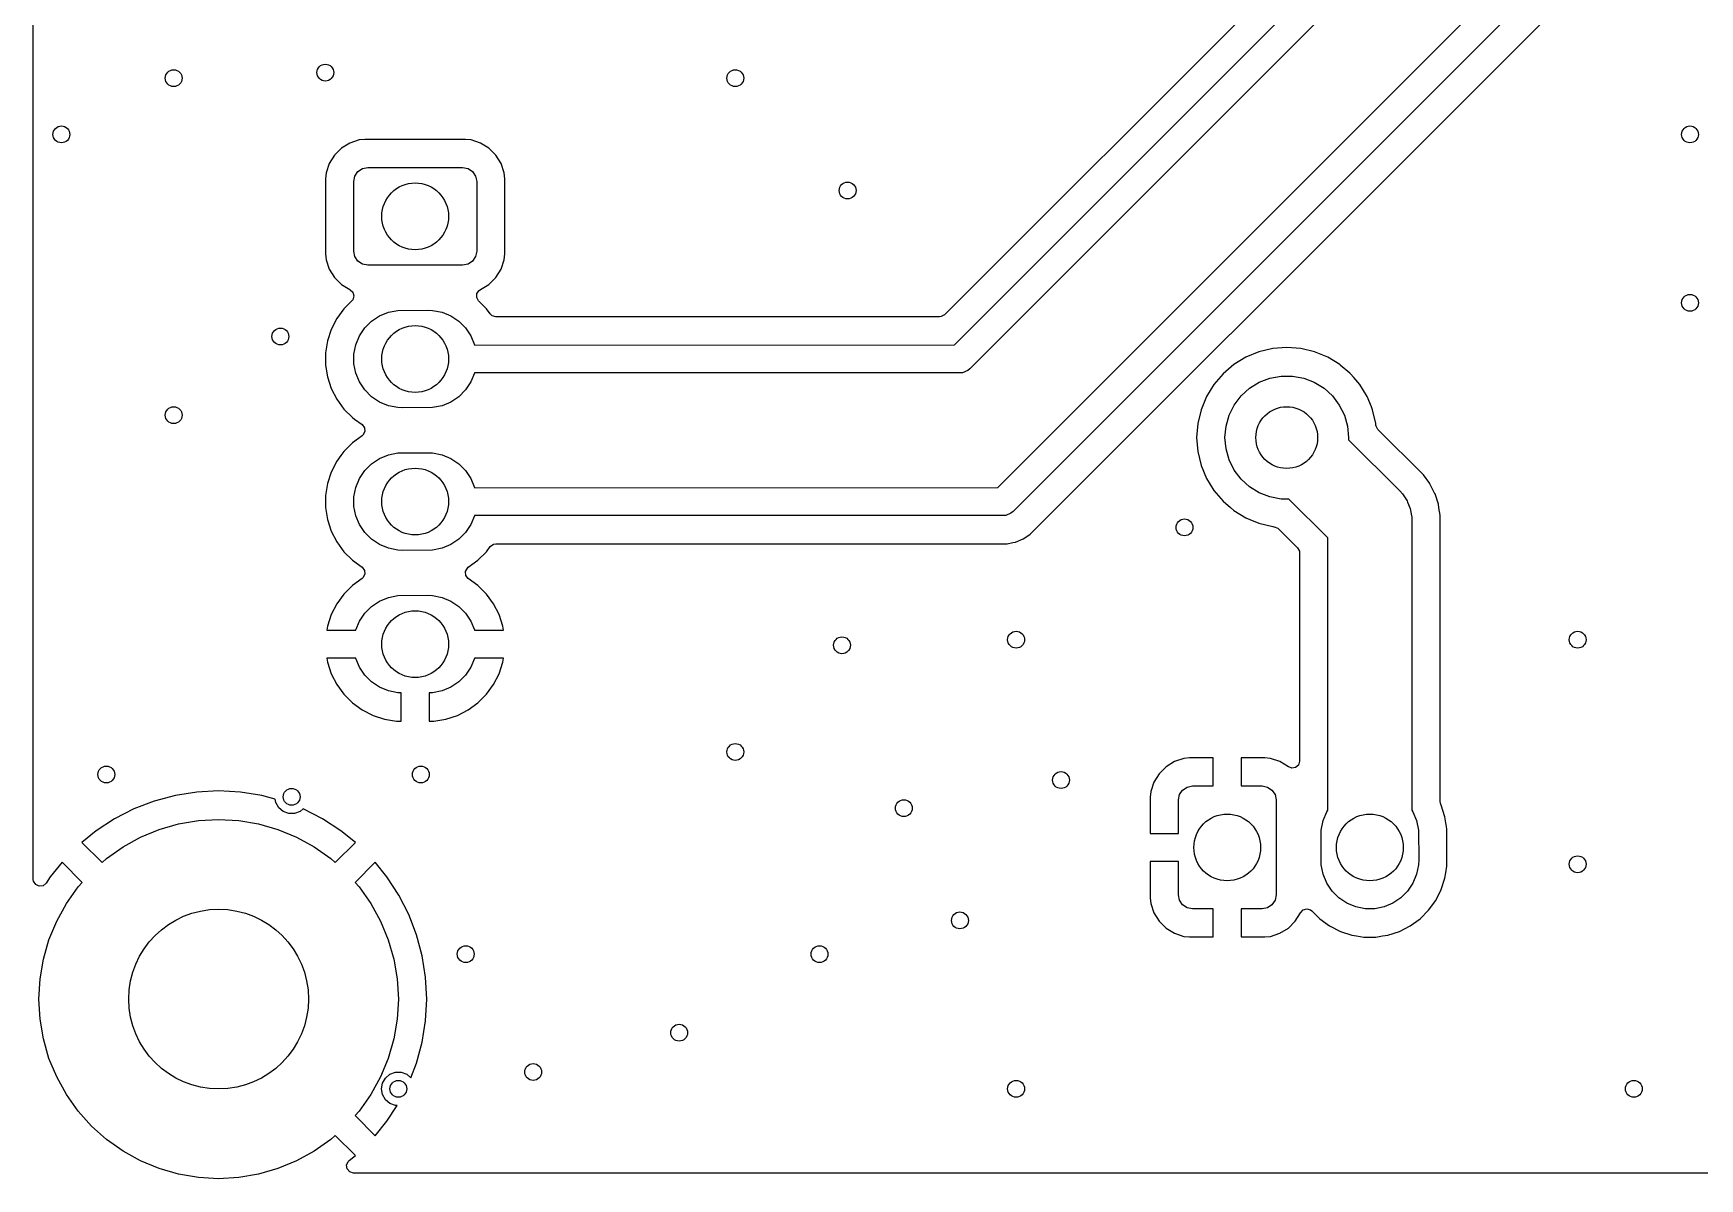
# Model space of a CAD drawing. Extents: x 105.5 to 175.5, y -124.6 to -35.5.
# Drawn here: x 105.5 to 135.17, y -124.6 to -104.2 of the extents above; entities that cross this region are included whole.
import ezdxf

# ---------------------------------------------------------------- set-up
doc = ezdxf.new("R2010")
doc.units = 0
doc.layers.add('BLACK', color=7, linetype='CONTINUOUS')

msp = doc.modelspace()

# ---------------------------------------------------------------- linework, layer by layer
at = {"layer": 'BLACK', "linetype": 'CONTINUOUS'}
for p, q in [((105.5005, -119.268676), (105.5005, -82.499998)), ((131.703381, -99.23525), (121.725451, -109.213181)), ((121.903124, -109.750047), (132.360413, -99.286317)), ((122.673141, -112.290044), (135.787088, -99.169622)), ((132.773906, -99.573119), (122.176777, -110.176777)), ((136.13654, -99.5205), (122.946777, -112.716777)), ((130.371369, -105.999998), (135.07137, -101.299996)), ((111.135663, -106.155187), (110.986342, -106.247289)), ((111.135668, -106.155185), (111.135663, -106.155187)), ((111.3022, -106.100001), (111.135668, -106.155185)), ((111.302203, -106.1), (111.3022, -106.100001)), ((111.404981, -106.089501), (111.302203, -106.1)), ((111.404998, -106.0895), (111.404981, -106.089501)), ((113.19501, -106.0895), (111.404998, -106.0895)), ((113.297795, -106.1), (113.19501, -106.0895)), ((113.297797, -106.100001), (113.297795, -106.1)), ((113.464334, -106.155186), (113.297797, -106.100001)), ((113.613656, -106.247288), (113.464334, -106.155186)), ((123.248416, -113.122952), (130.371369, -105.999998)), ((110.770186, -106.520666), (110.715001, -106.687203)), ((110.770187, -106.520663), (110.770186, -106.520666)), ((110.862289, -106.371342), (110.770187, -106.520663)), ((110.986342, -106.247289), (110.862289, -106.371342)), ((113.737712, -106.371344), (113.613656, -106.247288)), ((113.829814, -106.520666), (113.737712, -106.371344)), ((113.884999, -106.687203), (113.829814, -106.520666)), ((110.715, -106.687204), (110.7045, -106.789983)), ((110.7045, -106.789983), (110.7045, -108.130001)), ((110.715001, -106.687204), (110.715, -106.687204)), ((110.715001, -106.687203), (110.715001, -106.687204)), ((111.205, -106.84), (111.22403, -106.744329)), ((111.22403, -106.744329), (111.278223, -106.663223)), ((111.278223, -106.663223), (111.359329, -106.60903)), ((111.359329, -106.60903), (111.455, -106.59)), ((111.455, -106.59), (113.145, -106.59)), ((113.145, -106.59), (113.240671, -106.60903)), ((113.240671, -106.60903), (113.321777, -106.663223)), ((113.321777, -106.663223), (113.37597, -106.744329)), ((113.37597, -106.744329), (113.395, -106.84)), ((113.895499, -106.789992), (113.884999, -106.687203)), ((113.8955, -108.130009), (113.895499, -106.789992)), ((111.205, -108.08), (111.205, -106.84)), ((113.395, -106.84), (113.395, -108.08)), ((110.7045, -108.130001), (110.704501, -108.130018)), ((110.704501, -108.130018), (110.715, -108.232796)), ((110.715, -108.232796), (110.715001, -108.232799)), ((110.715001, -108.232799), (110.770185, -108.399331)), ((111.22403, -108.175671), (111.205, -108.08)), ((111.278223, -108.256777), (111.22403, -108.175671)), ((111.359329, -108.31097), (111.278223, -108.256777)), ((113.321777, -108.256777), (113.240671, -108.31097)), ((113.37597, -108.175671), (113.321777, -108.256777)), ((113.395, -108.08), (113.37597, -108.175671)), ((113.829814, -108.399334), (113.884999, -108.232797)), ((113.884999, -108.232797), (113.8955, -108.130009)), ((110.770185, -108.399331), (110.770186, -108.399334)), ((110.770186, -108.399334), (110.862288, -108.548656)), ((110.862288, -108.548656), (110.986344, -108.672712)), ((111.455, -108.33), (111.359329, -108.31097)), ((113.145, -108.33), (111.455, -108.33)), ((113.240671, -108.31097), (113.145, -108.33)), ((113.613656, -108.672712), (113.737712, -108.548656)), ((113.737712, -108.548656), (113.829814, -108.399334)), ((110.986344, -108.672712), (111.135666, -108.764814)), ((111.135666, -108.764814), (111.135668, -108.764814)), ((111.135668, -108.764814), (111.135669, -108.764815)), ((111.135669, -108.764815), (111.136348, -108.765132)), ((111.136348, -108.765132), (111.136735, -108.765473)), ((111.136735, -108.765473), (111.141813, -108.768605)), ((111.141813, -108.768605), (111.141277, -108.769472)), ((111.141277, -108.769472), (111.188787, -108.811304)), ((111.207939, -108.878498), (111.187723, -108.945379)), ((111.188787, -108.811304), (111.207939, -108.878498)), ((113.39489, -108.903872), (113.399874, -108.83418)), ((113.399874, -108.83418), (113.441746, -108.778247)), ((113.441746, -108.778247), (113.463657, -108.765129)), ((113.463657, -108.765129), (113.464322, -108.764817)), ((113.464322, -108.764817), (113.464334, -108.764814)), ((113.464334, -108.764814), (113.613656, -108.672712)), ((111.02964, -109.10718), (110.902843, -109.2817)), ((111.171625, -108.965195), (111.02964, -109.10718)), ((111.187723, -108.945379), (111.171625, -108.965195)), ((111.664885, -109.232729), (111.822452, -109.167462)), ((111.822452, -109.167462), (111.989725, -109.134189)), ((111.989725, -109.134189), (112.525, -109.13)), ((112.525, -109.13), (112.610275, -109.134189)), ((112.610275, -109.134189), (112.777548, -109.167462)), ((112.777548, -109.167462), (112.935115, -109.232729)), ((113.428375, -108.965195), (113.39489, -108.903872)), ((113.570359, -109.107179), (113.428375, -108.965195)), ((113.636625, -109.198386), (113.570359, -109.107179)), ((110.804909, -109.473908), (110.738245, -109.679077)), ((110.902843, -109.2817), (110.804909, -109.473908)), ((111.307729, -109.589885), (111.402481, -109.448078)), ((111.402481, -109.448078), (111.523078, -109.327481)), ((111.523078, -109.327481), (111.664885, -109.232729)), ((112.935115, -109.232729), (113.076922, -109.327481)), ((113.076922, -109.327481), (113.197519, -109.448078)), ((113.197519, -109.448078), (113.292271, -109.589885)), ((113.669904, -109.229815), (113.636625, -109.198386)), ((113.736943, -109.2495), (113.669904, -109.229815)), ((121.63777, -109.2495), (113.736943, -109.2495)), ((121.664128, -109.246666), (121.63777, -109.2495)), ((121.725451, -109.213181), (121.664128, -109.246666)), ((110.738245, -109.679077), (110.7045, -109.892133)), ((111.209189, -109.914725), (111.242462, -109.747452)), ((111.242462, -109.747452), (111.307729, -109.589885)), ((113.292271, -109.589885), (113.357538, -109.747452)), ((113.357538, -109.747452), (113.358891, -109.754258)), ((113.358891, -109.754258), (121.903124, -109.750047)), ((110.7045, -109.892133), (110.7045, -110.107866)), ((111.209189, -110.085275), (111.209189, -109.914725)), ((127.09114, -109.969533), (126.876346, -110.10116)), ((127.323889, -109.873126), (127.09114, -109.969533)), ((127.568848, -109.814317), (127.323889, -109.873126)), ((127.82, -109.794551), (127.568848, -109.814317)), ((128.071151, -109.814317), (127.82, -109.794551)), ((128.31611, -109.873126), (128.071151, -109.814317)), ((128.548859, -109.969533), (128.31611, -109.873126)), ((128.763653, -110.10116), (128.548859, -109.969533)), ((110.7045, -110.107866), (110.738245, -110.320922)), ((110.738245, -110.320922), (110.738246, -110.320926)), ((110.738246, -110.320926), (110.804908, -110.526089)), ((111.242462, -110.252548), (111.209189, -110.085275)), ((111.307729, -110.410115), (111.242462, -110.252548)), ((113.357538, -110.252548), (113.292271, -110.410115)), ((113.358148, -110.249478), (113.357538, -110.252548)), ((122.048773, -110.245196), (113.358148, -110.249478)), ((122.138893, -110.207867), (122.048773, -110.245196)), ((122.138897, -110.207862), (122.138893, -110.207867)), ((122.176777, -110.176777), (122.138897, -110.207862)), ((126.684776, -110.264776), (126.521161, -110.456343)), ((126.876343, -110.101161), (126.684776, -110.264776)), ((126.876346, -110.10116), (126.876343, -110.101161)), ((127.329688, -110.41532), (127.518971, -110.341992)), ((127.518971, -110.341992), (127.718505, -110.304692)), ((127.718505, -110.304692), (127.921495, -110.304692)), ((127.921495, -110.304692), (128.121029, -110.341992)), ((128.121029, -110.341992), (128.310312, -110.41532)), ((128.763656, -110.101161), (128.763653, -110.10116)), ((128.771506, -110.107866), (128.763656, -110.101161)), ((128.940423, -110.252135), (128.771506, -110.107866)), ((128.955224, -110.264776), (128.940423, -110.252135)), ((129.011337, -110.330476), (128.955224, -110.264776)), ((129.118838, -110.456343), (129.011337, -110.330476)), ((110.804908, -110.526089), (110.902843, -110.718299)), ((111.402481, -110.551922), (111.307729, -110.410115)), ((111.523078, -110.672519), (111.402481, -110.551922)), ((111.664885, -110.767271), (111.523078, -110.672519)), ((113.076922, -110.672519), (112.935115, -110.767271)), ((113.197519, -110.551922), (113.076922, -110.672519)), ((113.292271, -110.410115), (113.197519, -110.551922)), ((126.389533, -110.67114), (126.293126, -110.903889)), ((126.52116, -110.456346), (126.389533, -110.67114)), ((126.521161, -110.456343), (126.52116, -110.456346)), ((126.884761, -110.820925), (127.00709, -110.658935)), ((127.00709, -110.658935), (127.157102, -110.522181)), ((127.157102, -110.522181), (127.329688, -110.41532)), ((128.310312, -110.41532), (128.482898, -110.522181)), ((128.482898, -110.522181), (128.63291, -110.658935)), ((128.63291, -110.658935), (128.755239, -110.820925)), ((129.118839, -110.456346), (129.118838, -110.456343)), ((129.250466, -110.67114), (129.118839, -110.456346)), ((129.326375, -110.854403), (129.250466, -110.67114)), ((110.902843, -110.718299), (111.029641, -110.892821)), ((111.029641, -110.892821), (111.182179, -111.045359)), ((111.822452, -110.832538), (111.664885, -110.767271)), ((111.989725, -110.865811), (111.822452, -110.832538)), ((112.075, -110.87), (111.989725, -110.865811)), ((112.610275, -110.865811), (112.075, -110.87)), ((112.777548, -110.832538), (112.610275, -110.865811)), ((112.935115, -110.767271), (112.777548, -110.832538)), ((126.293126, -110.903889), (126.234317, -111.148848)), ((126.794281, -111.002634), (126.884761, -110.820925)), ((128.755239, -110.820925), (128.845719, -111.002634)), ((129.346873, -110.903889), (129.326375, -110.854403)), ((129.405683, -111.148852), (129.346873, -110.903889)), ((111.182179, -111.045359), (111.220049, -111.072873)), ((111.220049, -111.072873), (111.353294, -111.169682)), ((111.353294, -111.169682), (111.395959, -111.225012)), ((111.395959, -111.225012), (111.401938, -111.294626)), ((126.234317, -111.148848), (126.214551, -111.4)), ((126.72, -111.4), (126.73873, -111.197876)), ((126.73873, -111.197876), (126.794281, -111.002634)), ((128.845719, -111.002634), (128.90127, -111.197876)), ((128.90127, -111.197876), (128.92, -111.4)), ((129.405683, -111.148855), (129.405683, -111.148852)), ((129.407933, -111.177442), (129.405683, -111.148855)), ((129.410385, -111.194073), (129.407933, -111.177442)), ((129.44387, -111.255396), (129.410385, -111.194073)), ((130.253828, -112.065354), (129.44387, -111.255396)), ((111.182176, -111.494643), (111.029643, -111.647176)), ((111.182177, -111.494643), (111.182176, -111.494643)), ((111.182179, -111.494641), (111.182177, -111.494643)), ((111.288038, -111.417729), (111.182179, -111.494641)), ((111.353294, -111.370318), (111.288038, -111.417729)), ((111.369332, -111.356421), (111.353294, -111.370318)), ((111.401938, -111.294626), (111.369332, -111.356421)), ((126.214551, -111.4), (126.234317, -111.651151)), ((126.73873, -111.602124), (126.72, -111.4)), ((128.92, -111.4), (128.916405, -111.438787)), ((128.916405, -111.438787), (129.83033, -112.34967)), ((110.902843, -111.8217), (110.804909, -112.013908)), ((110.975186, -111.722129), (110.902843, -111.8217)), ((111.029641, -111.647179), (110.975186, -111.722129)), ((111.029643, -111.647177), (111.029641, -111.647179)), ((111.029643, -111.647176), (111.029643, -111.647177)), ((111.523078, -111.867481), (111.664885, -111.772729)), ((111.664885, -111.772729), (111.822452, -111.707462)), ((111.822452, -111.707462), (111.989725, -111.674189)), ((111.989725, -111.674189), (112.525, -111.67)), ((112.525, -111.67), (112.610275, -111.674189)), ((112.610275, -111.674189), (112.777548, -111.707462)), ((112.777548, -111.707462), (112.935115, -111.772729)), ((112.935115, -111.772729), (113.076922, -111.867481)), ((126.234317, -111.651151), (126.293126, -111.89611)), ((126.794281, -111.797366), (126.73873, -111.602124)), ((126.884761, -111.979075), (126.794281, -111.797366)), ((110.804909, -112.013908), (110.738245, -112.219077)), ((111.242462, -112.287452), (111.307729, -112.129885)), ((111.307729, -112.129885), (111.402481, -111.988078)), ((111.402481, -111.988078), (111.523078, -111.867481)), ((113.076922, -111.867481), (113.197519, -111.988078)), ((113.197519, -111.988078), (113.292271, -112.129885)), ((113.292271, -112.129885), (113.357538, -112.287452)), ((126.293126, -111.89611), (126.389533, -112.128859)), ((126.389533, -112.128859), (126.52116, -112.343653)), ((127.00709, -112.141065), (126.884761, -111.979075)), ((127.157102, -112.277819), (127.00709, -112.141065)), ((130.365515, -112.219077), (130.253828, -112.065354)), ((110.738245, -112.219077), (110.7045, -112.432133)), ((110.7045, -112.432133), (110.7045, -112.647866)), ((111.209189, -112.454725), (111.242462, -112.287452)), ((111.209189, -112.625275), (111.209189, -112.454725)), ((113.357538, -112.287452), (113.358899, -112.294298)), ((113.358899, -112.294298), (122.673141, -112.290044)), ((126.52116, -112.343653), (126.521161, -112.343656)), ((126.521161, -112.343656), (126.521164, -112.343659)), ((126.521164, -112.343659), (126.684776, -112.535224)), ((127.329688, -112.38468), (127.157102, -112.277819)), ((127.518971, -112.458008), (127.329688, -112.38468)), ((129.83033, -112.34967), (129.879758, -112.404205)), ((129.879758, -112.404205), (129.961441, -112.526452)), ((130.369523, -112.224594), (130.365515, -112.219077)), ((130.459329, -112.400847), (130.369523, -112.224594)), ((130.460391, -112.404612), (130.459329, -112.400847)), ((130.519708, -112.587169), (130.460391, -112.404612)), ((110.7045, -112.647866), (110.738245, -112.860922)), ((111.242462, -112.792548), (111.209189, -112.625275)), ((122.908893, -112.747867), (122.818773, -112.785196)), ((122.908897, -112.747862), (122.908893, -112.747867)), ((122.946777, -112.716777), (122.908897, -112.747862)), ((126.684776, -112.535224), (126.816657, -112.647861)), ((126.816657, -112.647861), (126.876343, -112.698838)), ((126.876343, -112.698838), (126.876346, -112.698839)), ((126.876346, -112.698839), (127.09114, -112.830466)), ((127.718505, -112.495308), (127.518971, -112.458008)), ((127.856535, -112.495308), (127.718505, -112.495308)), ((128.550187, -113.186652), (127.856535, -112.495308)), ((129.961441, -112.526452), (129.970315, -112.547876)), ((129.970315, -112.547876), (130.017706, -112.662287)), ((130.017706, -112.662287), (130.043616, -112.792548)), ((130.519708, -112.58717), (130.519708, -112.587169)), ((130.519709, -112.587174), (130.519708, -112.58717)), ((130.529739, -112.6505), (130.519709, -112.587174)), ((130.5505, -112.781577), (130.529739, -112.6505)), ((110.738245, -112.860922), (110.738246, -112.860926)), ((110.738246, -112.860926), (110.804908, -113.066089)), ((111.307729, -112.950115), (111.242462, -112.792548)), ((111.402481, -113.091922), (111.307729, -112.950115)), ((113.292271, -112.950115), (113.197519, -113.091922)), ((113.357538, -112.792548), (113.292271, -112.950115)), ((113.35814, -112.789516), (113.357538, -112.792548)), ((122.818773, -112.785196), (113.35814, -112.789516)), ((127.09114, -112.830466), (127.164678, -112.860926)), ((127.164678, -112.860926), (127.323889, -112.926873)), ((127.323889, -112.926873), (127.568852, -112.985683)), ((127.568852, -112.985683), (127.592138, -112.987515)), ((127.592138, -112.987515), (127.597442, -112.987933)), ((127.597442, -112.987933), (127.662731, -113.012816)), ((127.662731, -113.012816), (127.675396, -113.02387)), ((127.675396, -113.02387), (128.013181, -113.361655)), ((130.043616, -112.792548), (130.046389, -112.806487)), ((130.046389, -112.806487), (130.049594, -118.03843)), ((130.5505, -117.805013), (130.5505, -112.781577)), ((110.804908, -113.066089), (110.902843, -113.258299)), ((110.902843, -113.258299), (111.029641, -113.432821)), ((111.523078, -113.212519), (111.402481, -113.091922)), ((111.664885, -113.307271), (111.523078, -113.212519)), ((111.822452, -113.372538), (111.664885, -113.307271)), ((112.935115, -113.307271), (112.777548, -113.372538)), ((113.076922, -113.212519), (112.935115, -113.307271)), ((113.197519, -113.091922), (113.076922, -113.212519)), ((113.570359, -113.432821), (113.636625, -113.341613)), ((113.636625, -113.341613), (113.691956, -113.298949)), ((113.691956, -113.298949), (113.736943, -113.2905)), ((113.736943, -113.2905), (122.84392, -113.2905)), ((122.84392, -113.2905), (122.941462, -113.271096)), ((122.941462, -113.271096), (122.988913, -113.261658)), ((122.988913, -113.261658), (123.125495, -113.205084)), ((123.125495, -113.205084), (123.174729, -113.172186)), ((123.174729, -113.172186), (123.248416, -113.122952)), ((128.553158, -118.03431), (128.550187, -113.186652)), ((111.029641, -113.432821), (111.182179, -113.585359)), ((111.182179, -113.585359), (111.35372, -113.709991)), ((111.989725, -113.405811), (111.822452, -113.372538)), ((112.075, -113.41), (111.989725, -113.405811)), ((112.610275, -113.405811), (112.075, -113.41)), ((112.777548, -113.372538), (112.610275, -113.405811)), ((113.24628, -113.709991), (113.417821, -113.585359)), ((113.417821, -113.585359), (113.570359, -113.432821)), ((128.013181, -113.361655), (128.046666, -113.422978)), ((128.046666, -113.422978), (128.0495, -113.449336)), ((128.0495, -113.449336), (128.0495, -117.16561)), ((111.35372, -113.910627), (111.182503, -114.035024)), ((111.35372, -113.709991), (111.396385, -113.765321)), ((111.369758, -113.89673), (111.35372, -113.910627)), ((111.402364, -113.834935), (111.369758, -113.89673)), ((111.396385, -113.765321), (111.402364, -113.834935)), ((113.197635, -113.785683), (113.230241, -113.723888)), ((113.203614, -113.855297), (113.197635, -113.785683)), ((113.246279, -113.910627), (113.203614, -113.855297)), ((113.230241, -113.723888), (113.24628, -113.709991)), ((113.417497, -114.035025), (113.246279, -113.910627)), ((111.030025, -114.187503), (110.903271, -114.361963)), ((111.182503, -114.035024), (111.030025, -114.187502)), ((111.030025, -114.187502), (111.030025, -114.187503)), ((111.822452, -114.247462), (111.989725, -114.214189)), ((111.989725, -114.214189), (112.525, -114.21)), ((112.525, -114.21), (112.610275, -114.214189)), ((112.610275, -114.214189), (112.777548, -114.247462)), ((113.569974, -114.187502), (113.417497, -114.035025)), ((113.569974, -114.187503), (113.569974, -114.187502)), ((113.696728, -114.361963), (113.569974, -114.187503)), ((110.903271, -114.361963), (110.805372, -114.554098)), ((111.307729, -114.669885), (111.402481, -114.528078)), ((111.402481, -114.528078), (111.523078, -114.407481)), ((111.523078, -114.407481), (111.664885, -114.312729)), ((111.664885, -114.312729), (111.822452, -114.247462)), ((112.777548, -114.247462), (112.935115, -114.312729)), ((112.935115, -114.312729), (113.076922, -114.407481)), ((113.076922, -114.407481), (113.197519, -114.528078)), ((113.197519, -114.528078), (113.292271, -114.669885)), ((113.794627, -114.554098), (113.696728, -114.361963)), ((110.738733, -114.75919), (110.727519, -114.83)), ((110.805372, -114.554098), (110.738733, -114.75919)), ((111.241955, -114.83), (111.242462, -114.827452)), ((111.242462, -114.827452), (111.307729, -114.669885)), ((113.292271, -114.669885), (113.357538, -114.827452)), ((113.357538, -114.827452), (113.358045, -114.83)), ((113.861266, -114.75919), (113.794627, -114.554098)), ((113.872481, -114.83), (113.861266, -114.75919)), ((110.727519, -114.83), (111.241955, -114.83)), ((113.358045, -114.83), (113.872481, -114.83)), ((110.727519, -115.33), (110.738733, -115.400809)), ((111.241955, -115.33), (110.727519, -115.33)), ((110.738733, -115.400809), (110.805372, -115.605901)), ((111.242462, -115.332548), (111.241955, -115.33)), ((111.307729, -115.490115), (111.242462, -115.332548)), ((113.357538, -115.332548), (113.292271, -115.490115)), ((113.358045, -115.33), (113.357538, -115.332548)), ((113.872481, -115.33), (113.358045, -115.33)), ((113.794627, -115.605901), (113.861266, -115.400809)), ((113.861266, -115.400809), (113.872481, -115.33)), ((110.805372, -115.605901), (110.903271, -115.798036)), ((111.402481, -115.631922), (111.307729, -115.490115)), ((111.523078, -115.752519), (111.402481, -115.631922)), ((113.197519, -115.631922), (113.076922, -115.752519)), ((113.292271, -115.490115), (113.197519, -115.631922)), ((113.696728, -115.798036), (113.794627, -115.605901)), ((110.903271, -115.798036), (111.030025, -115.972496)), ((111.030025, -115.972496), (111.030025, -115.972497)), ((111.030025, -115.972497), (111.182502, -116.124974)), ((111.664885, -115.847271), (111.523078, -115.752519)), ((111.822452, -115.912538), (111.664885, -115.847271)), ((111.989725, -115.945811), (111.822452, -115.912538)), ((112.05, -115.948771), (111.989725, -115.945811)), ((112.05, -116.45), (112.05, -115.948771)), ((112.610275, -115.945811), (112.55, -115.946282)), ((112.55, -115.946282), (112.55, -116.45)), ((112.777548, -115.912538), (112.610275, -115.945811)), ((112.935115, -115.847271), (112.777548, -115.912538)), ((113.076922, -115.752519), (112.935115, -115.847271)), ((113.417497, -116.124974), (113.569974, -115.972497)), ((113.569974, -115.972496), (113.696728, -115.798036)), ((113.569974, -115.972497), (113.569974, -115.972496)), ((111.182502, -116.124974), (111.356963, -116.251728)), ((111.356963, -116.251728), (111.549098, -116.349627)), ((113.050901, -116.349627), (113.243036, -116.251728)), ((113.243036, -116.251728), (113.417496, -116.124974)), ((113.417496, -116.124974), (113.417497, -116.124974)), ((111.549098, -116.349627), (111.75419, -116.416265)), ((111.75419, -116.416265), (111.96718, -116.45)), ((111.96718, -116.45), (112.05, -116.45)), ((112.55, -116.45), (112.63282, -116.45)), ((112.63282, -116.45), (112.845809, -116.416265)), ((112.845809, -116.416265), (113.050901, -116.349627)), ((125.820875, -117.170643), (125.671654, -117.262684)), ((125.82088, -117.170641), (125.820875, -117.170643)), ((125.987302, -117.115494), (125.82088, -117.170641)), ((126.090012, -117.105001), (125.987302, -117.115494)), ((126.090028, -117.105), (126.090012, -117.105001)), ((126.51, -117.105), (126.090028, -117.105)), ((126.51, -117.605), (126.51, -117.105)), ((127.429986, -117.105), (127.01, -117.105)), ((127.01, -117.105), (127.01, -117.605)), ((127.53269, -117.115493), (127.429986, -117.105)), ((127.532697, -117.115494), (127.53269, -117.115493)), ((127.699119, -117.170641), (127.532697, -117.115494)), ((127.699124, -117.170643), (127.699119, -117.170641)), ((127.848352, -117.262688), (127.699124, -117.170643)), ((128.0495, -117.16561), (128.029815, -117.232649)), ((125.547684, -117.386654), (125.455643, -117.535875)), ((125.671654, -117.262684), (125.547684, -117.386654)), ((127.848597, -117.262882), (127.848352, -117.262688)), ((127.848823, -117.262979), (127.848597, -117.262882)), ((127.854491, -117.266475), (127.848823, -117.262979)), ((127.855007, -117.265637), (127.854491, -117.266475)), ((127.907853, -117.288348), (127.855007, -117.265637)), ((127.977011, -117.278404), (127.907853, -117.288348)), ((128.029815, -117.232649), (127.977011, -117.278404)), ((108.029669, -117.775887), (107.655063, -117.876262)), ((108.029676, -117.775886), (108.029669, -117.775887)), ((108.412712, -117.715219), (108.029676, -117.775886)), ((108.799999, -117.694922), (108.412712, -117.715219)), ((108.800001, -117.694922), (108.799999, -117.694922)), ((109.187287, -117.715219), (108.800001, -117.694922)), ((109.570323, -117.775886), (109.187287, -117.715219)), ((109.57033, -117.775887), (109.570323, -117.775886)), ((109.67903, -117.805013), (109.57033, -117.775887)), ((125.400493, -117.702309), (125.39, -117.805013)), ((125.400494, -117.702302), (125.400493, -117.702309)), ((125.455641, -117.53588), (125.400494, -117.702302)), ((125.455643, -117.535875), (125.455641, -117.53588)), ((125.89, -117.855), (125.90903, -117.759329)), ((125.90903, -117.759329), (125.963223, -117.678223)), ((125.963223, -117.678223), (126.044329, -117.62403)), ((126.044329, -117.62403), (126.14, -117.605)), ((126.14, -117.605), (126.51, -117.605)), ((127.01, -117.605), (127.38, -117.605)), ((127.38, -117.605), (127.475671, -117.62403)), ((127.475671, -117.62403), (127.556777, -117.678223)), ((127.556777, -117.678223), (127.61097, -117.759329)), ((127.61097, -117.759329), (127.63, -117.855)), ((107.293005, -118.015244), (106.947456, -118.19131)), ((107.655063, -117.876262), (107.293005, -118.015244)), ((109.806926, -117.839282), (109.67903, -117.805013)), ((109.818092, -117.902606), (109.806926, -117.839282)), ((109.870187, -117.992836), (109.818092, -117.902606)), ((109.95, -118.059808), (109.870187, -117.992836)), ((110.047906, -118.095442), (109.95, -118.059808)), ((110.25, -118.059808), (110.152094, -118.095442)), ((110.304328, -118.01422), (110.25, -118.059808)), ((110.306994, -118.015244), (110.304328, -118.01422)), ((110.652543, -118.19131), (110.306994, -118.015244)), ((125.39, -117.805013), (125.39, -118.45)), ((125.89, -118.45), (125.89, -117.855)), ((127.63, -117.855), (127.63, -119.545)), ((128.467462, -118.222452), (128.532729, -118.064885)), ((128.532729, -118.064885), (128.553158, -118.03431)), ((130.049594, -118.03843), (130.067271, -118.064885)), ((130.067271, -118.064885), (130.132538, -118.222452)), ((130.5505, -117.880689), (130.5505, -117.805013)), ((130.564014, -117.936981), (130.5505, -117.880689)), ((130.567488, -117.943801), (130.564014, -117.936981)), ((130.570092, -117.948911), (130.567488, -117.943801)), ((130.636754, -118.154074), (130.570092, -117.948911)), ((106.947456, -118.19131), (106.622206, -118.402531)), ((107.411572, -118.5169), (107.743107, -118.379573)), ((107.743107, -118.379573), (108.087933, -118.280231)), ((108.087933, -118.280231), (108.441714, -118.220121)), ((108.441714, -118.220121), (108.8, -118.2)), ((108.8, -118.2), (109.158286, -118.220121)), ((109.158286, -118.220121), (109.512067, -118.280231)), ((109.512067, -118.280231), (109.856893, -118.379573)), ((109.856893, -118.379573), (110.188428, -118.5169)), ((110.152094, -118.095442), (110.047906, -118.095442)), ((110.977793, -118.402531), (110.652543, -118.19131)), ((128.43, -118.475), (128.434189, -118.389725)), ((128.434189, -118.389725), (128.467462, -118.222452)), ((130.132538, -118.222452), (130.165811, -118.389725)), ((130.165811, -118.389725), (130.17, -118.925)), ((130.64781, -118.223882), (130.636754, -118.154074)), ((130.6705, -118.367133), (130.64781, -118.223882)), ((130.6705, -119.032866), (130.6705, -118.367133)), ((106.622206, -118.402531), (106.364648, -118.611095)), ((106.364648, -118.611095), (106.364648, -118.611096)), ((106.364648, -118.611096), (106.723961, -118.970409)), ((107.097497, -118.690483), (107.411572, -118.5169)), ((110.188428, -118.5169), (110.502503, -118.690483)), ((110.876037, -118.970408), (111.23535, -118.611096)), ((111.23535, -118.611095), (110.977793, -118.402531)), ((111.23535, -118.611096), (111.23535, -118.611095)), ((125.39, -118.45), (125.89, -118.45)), ((128.434189, -119.010275), (128.43, -118.475)), ((106.011095, -118.964648), (105.802534, -119.222202)), ((106.011096, -118.964648), (106.011095, -118.964648)), ((106.370409, -119.323961), (106.011096, -118.964648)), ((106.723961, -118.970409), (106.804833, -118.898139)), ((106.804833, -118.898139), (107.097497, -118.690483)), ((110.502503, -118.690483), (110.795167, -118.898139)), ((110.795167, -118.898139), (110.876037, -118.970408)), ((111.588903, -118.964648), (111.229589, -119.323961)), ((111.588904, -118.964649), (111.588903, -118.964648)), ((111.797468, -119.222206), (111.588904, -118.964649)), ((125.390001, -118.95), (125.390001, -119.594986)), ((125.89, -118.95), (125.390001, -118.95)), ((125.89, -119.545), (125.89, -118.95)), ((130.17, -118.925), (130.165811, -119.010275)), ((105.505358, -119.303044), (105.5005, -119.268676)), ((105.802534, -119.222202), (105.728495, -119.336212)), ((112.008689, -119.547456), (111.797468, -119.222206)), ((128.467462, -119.177548), (128.434189, -119.010275)), ((128.532729, -119.335115), (128.467462, -119.177548)), ((130.132538, -119.177548), (130.067271, -119.335115)), ((130.165811, -119.010275), (130.132538, -119.177548)), ((130.570092, -119.451089), (130.636754, -119.245926)), ((130.636754, -119.245926), (130.651752, -119.15123)), ((130.651752, -119.15123), (130.6705, -119.032866)), ((105.542852, -119.362001), (105.505358, -119.303044)), ((105.606269, -119.391328), (105.542852, -119.362001)), ((105.675474, -119.381714), (105.606269, -119.391328)), ((105.728495, -119.336212), (105.675474, -119.381714)), ((106.090483, -119.697497), (106.298139, -119.404833)), ((106.298139, -119.404833), (106.370409, -119.323961)), ((111.229589, -119.323961), (111.301861, -119.404833)), ((111.301861, -119.404833), (111.509517, -119.697497)), ((112.184755, -119.893005), (112.008689, -119.547456)), ((125.90903, -119.640671), (125.89, -119.545)), ((127.63, -119.545), (127.61097, -119.640671)), ((128.627481, -119.476922), (128.532729, -119.335115)), ((128.748078, -119.597519), (128.627481, -119.476922)), ((129.972519, -119.476922), (129.851922, -119.597519)), ((130.067271, -119.335115), (129.972519, -119.476922)), ((130.472157, -119.643299), (130.570092, -119.451089)), ((105.9169, -120.011572), (106.090483, -119.697497)), ((111.509517, -119.697497), (111.6831, -120.011572)), ((125.390001, -119.594986), (125.400494, -119.697697)), ((125.400494, -119.697697), (125.455641, -119.864119)), ((125.455641, -119.864119), (125.455643, -119.864124)), ((125.455643, -119.864124), (125.547684, -120.013345)), ((125.963223, -119.721777), (125.90903, -119.640671)), ((126.044329, -119.77597), (125.963223, -119.721777)), ((126.14, -119.795), (126.044329, -119.77597)), ((126.51, -119.795), (126.14, -119.795)), ((126.51, -120.294998), (126.51, -119.795)), ((127.38, -119.795), (127.01, -119.795)), ((127.01, -119.795), (127.01, -120.294999)), ((127.475671, -119.77597), (127.38, -119.795)), ((127.556777, -119.721777), (127.475671, -119.77597)), ((127.61097, -119.640671), (127.556777, -119.721777)), ((127.972315, -120.013345), (128.064354, -119.864127)), ((128.064354, -119.864127), (128.064745, -119.863289)), ((128.064745, -119.863289), (128.065167, -119.862809)), ((128.065167, -119.862809), (128.068149, -119.857975)), ((128.068149, -119.857975), (128.068974, -119.858484)), ((128.068974, -119.858484), (128.11091, -119.810843)), ((128.11091, -119.810843), (128.1781, -119.791681)), ((128.1781, -119.791681), (128.244984, -119.811887)), ((128.244984, -119.811887), (128.264816, -119.827996)), ((128.264816, -119.827996), (128.407179, -119.970359)), ((128.889885, -119.692271), (128.748078, -119.597519)), ((129.047452, -119.757538), (128.889885, -119.692271)), ((129.214725, -119.790811), (129.047452, -119.757538)), ((129.385275, -119.790811), (129.214725, -119.790811)), ((129.552548, -119.757538), (129.385275, -119.790811)), ((129.710115, -119.692271), (129.552548, -119.757538)), ((129.851922, -119.597519), (129.710115, -119.692271)), ((130.192821, -119.970359), (130.345359, -119.817821)), ((130.345359, -119.817821), (130.472157, -119.643299)), ((105.779573, -120.343107), (105.9169, -120.011572)), ((111.6831, -120.011572), (111.820427, -120.343107)), ((112.323737, -120.255063), (112.184755, -119.893005)), ((125.547684, -120.013345), (125.671654, -120.137315)), ((125.671654, -120.137315), (125.820875, -120.229356)), ((127.699124, -120.229356), (127.848345, -120.137315)), ((127.848345, -120.137315), (127.972315, -120.013345)), ((128.407179, -119.970359), (128.581701, -120.097157)), ((128.581701, -120.097157), (128.773911, -120.195092)), ((129.826089, -120.195092), (130.018299, -120.097157)), ((130.018299, -120.097157), (130.192821, -119.970359)), ((105.680231, -120.687933), (105.779573, -120.343107)), ((111.820427, -120.343107), (111.919769, -120.687933)), ((112.424112, -120.629669), (112.323737, -120.255063)), ((125.820875, -120.229356), (125.82088, -120.229358)), ((125.82088, -120.229358), (125.987302, -120.284505)), ((125.987302, -120.284505), (125.987309, -120.284506)), ((125.987309, -120.284506), (126.090019, -120.294999)), ((126.090019, -120.294999), (126.509999, -120.294999)), ((126.509999, -120.294999), (126.51, -120.294998)), ((127.01, -120.294999), (127.429972, -120.294999)), ((127.429972, -120.294999), (127.429986, -120.294998)), ((127.429986, -120.294998), (127.532697, -120.284505)), ((127.532697, -120.284505), (127.699119, -120.229358)), ((127.699119, -120.229358), (127.699124, -120.229356)), ((128.773911, -120.195092), (128.979074, -120.261754)), ((128.979074, -120.261754), (129.058973, -120.274408)), ((129.058973, -120.274408), (129.192134, -120.2955)), ((129.192134, -120.2955), (129.192139, -120.2955)), ((129.192139, -120.2955), (129.407866, -120.2955)), ((129.407866, -120.2955), (129.52623, -120.276752)), ((129.52623, -120.276752), (129.620926, -120.261754)), ((129.620926, -120.261754), (129.826089, -120.195092)), ((105.620121, -121.041714), (105.680231, -120.687933)), ((111.919769, -120.687933), (111.979879, -121.041714)), ((112.424113, -120.629676), (112.424112, -120.629669)), ((112.48478, -121.012712), (112.424113, -120.629676)), ((105.6, -121.4), (105.620121, -121.041714)), ((111.979879, -121.041714), (112, -121.4)), ((112.505078, -121.399999), (112.48478, -121.012712)), ((105.620121, -121.758286), (105.6, -121.4)), ((112, -121.4), (111.979879, -121.758286)), ((112.48478, -121.787287), (112.505078, -121.4)), ((112.505078, -121.4), (112.505078, -121.399999)), ((105.680231, -122.112067), (105.620121, -121.758286)), ((111.979879, -121.758286), (111.919769, -122.112067)), ((112.424113, -122.170323), (112.48478, -121.787287)), ((105.779573, -122.456893), (105.680231, -122.112067)), ((111.919769, -122.112067), (111.820427, -122.456893)), ((112.323737, -122.544936), (112.424112, -122.17033)), ((112.424112, -122.17033), (112.424113, -122.170323)), ((105.9169, -122.788428), (105.779573, -122.456893)), ((111.820427, -122.456893), (111.6831, -122.788428)), ((106.090483, -123.102503), (105.9169, -122.788428)), ((111.6831, -122.788428), (111.509517, -123.102503)), ((111.718092, -122.897394), (111.770187, -122.807164)), ((111.770187, -122.807164), (111.85, -122.740192)), ((111.85, -122.740192), (111.947906, -122.704558)), ((111.947906, -122.704558), (112.052094, -122.704558)), ((112.052094, -122.704558), (112.15, -122.740192)), ((112.15, -122.740192), (112.224717, -122.802888)), ((112.224717, -122.802888), (112.323737, -122.544936)), ((106.298139, -123.395167), (106.090483, -123.102503)), ((111.509517, -123.102503), (111.301861, -123.395167)), ((111.7, -123), (111.718092, -122.897394)), ((111.718092, -123.102606), (111.7, -123)), ((111.770187, -123.192836), (111.718092, -123.102606)), ((106.537258, -123.662742), (106.298139, -123.395167)), ((111.301861, -123.395167), (111.22959, -123.476037)), ((111.85, -123.259808), (111.770187, -123.192836)), ((111.797476, -123.577783), (111.98083, -123.295442)), ((111.947906, -123.295442), (111.85, -123.259808)), ((111.98083, -123.295442), (111.947906, -123.295442)), ((106.804833, -123.901861), (106.537258, -123.662742)), ((111.22959, -123.476037), (111.588902, -123.835349)), ((111.588902, -123.835349), (111.797475, -123.577785)), ((111.797475, -123.577785), (111.797476, -123.577783)), ((107.097497, -124.109517), (106.804833, -123.901861)), ((110.795167, -123.901861), (110.502503, -124.109517)), ((110.876037, -123.82959), (110.795167, -123.901861)), ((111.235349, -124.188902), (110.876037, -123.82959)), ((107.411572, -124.2831), (107.097497, -124.109517)), ((107.743107, -124.420427), (107.411572, -124.2831)), ((110.188428, -124.2831), (109.856893, -124.420427)), ((110.502503, -124.109517), (110.188428, -124.2831)), ((111.079221, -124.357853), (111.108246, -124.294297)), ((111.108246, -124.294297), (111.123923, -124.279134)), ((111.123923, -124.279134), (111.235349, -124.188902)), ((108.087933, -124.519769), (107.743107, -124.420427)), ((108.441714, -124.579879), (108.087933, -124.519769)), ((108.8, -124.6), (108.441714, -124.579879)), ((109.158286, -124.579879), (108.8, -124.6)), ((109.512067, -124.519769), (109.158286, -124.579879)), ((109.856893, -124.420427), (109.512067, -124.519769)), ((111.089165, -124.427011), (111.079221, -124.357853)), ((111.13492, -124.479815), (111.089165, -124.427011)), ((111.201959, -124.4995), (111.13492, -124.479815)), ((169.698039, -124.4995), (111.201959, -124.4995))]:
    msp.add_line(p, q, dxfattribs=at)
at = {"layer": 'BLACK'}
for centre, radius in [((108, -105), 0.15), ((110.7, -104.9), 0.15), ((118, -105), 0.15), ((106, -106), 0.15), ((135, -106), 0.15), ((112.3, -107.46), 0.595), ((120, -107), 0.15), ((135, -109), 0.15), ((109.9, -109.6), 0.15), ((112.3, -110), 0.595), ((108, -111), 0.15), ((127.82, -111.4), 0.55), ((112.3, -112.54), 0.595), ((126, -113), 0.15), ((112.3, -115.08), 0.595), ((119.9, -115.1), 0.15), ((123, -115), 0.15), ((133, -115), 0.15), ((118, -117), 0.15), ((106.8, -117.4), 0.15), ((112.4, -117.4), 0.15), ((123.8, -117.5), 0.15), ((110.1, -117.8), 0.15), ((121, -118), 0.15), ((126.76, -118.7), 0.595), ((129.3, -118.7), 0.595), ((133, -119), 0.15), ((108.8, -121.4), 1.6), ((122, -120), 0.15), ((113.2, -120.6), 0.15), ((119.5, -120.6), 0.15), ((117, -122), 0.15), ((114.4, -122.7), 0.15), ((112, -123), 0.15), ((123, -123), 0.15), ((134, -123), 0.15)]:
    msp.add_circle(centre, radius, dxfattribs=at)

doc.saveas('drawing.dxf')
